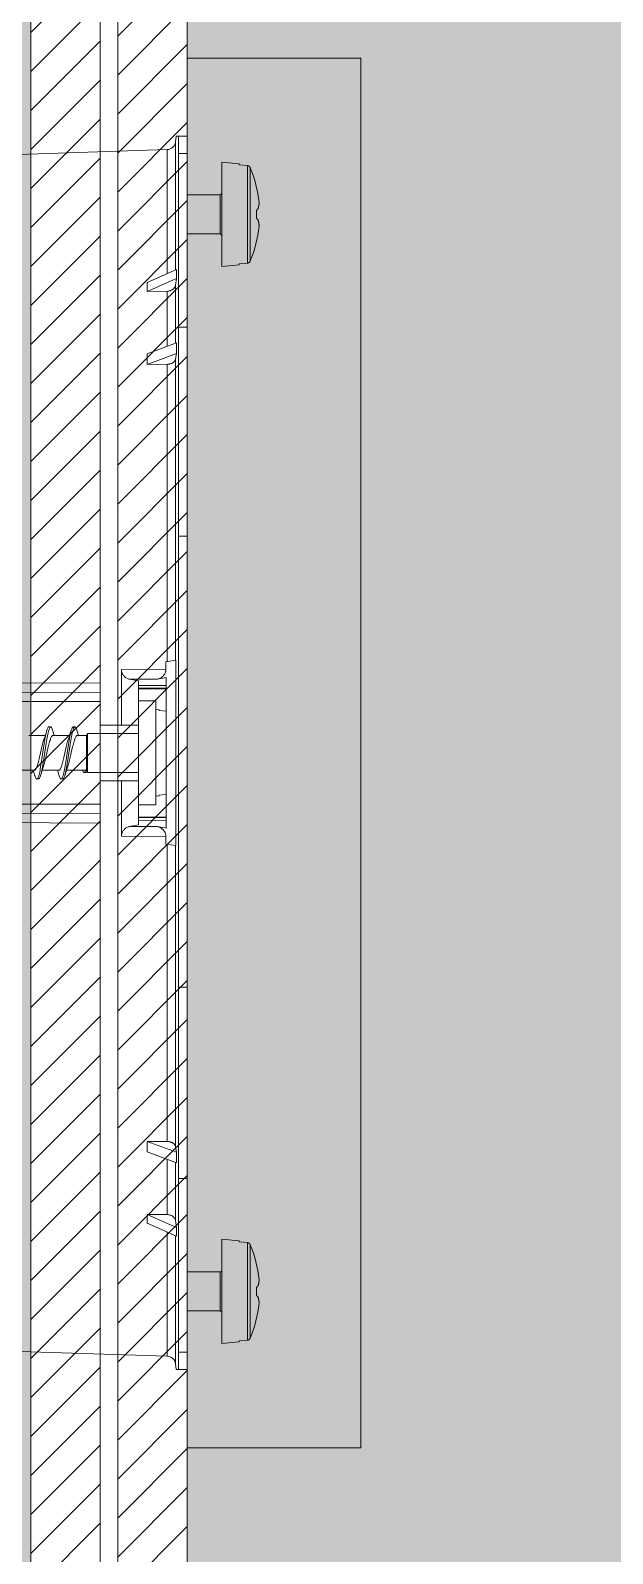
# Model space of a CAD drawing. Header units: millimetres. Extents: x -853320 to 19484, y -510814 to 9708.
# Drawn here: x 4072.8 to 4106.4, y 7627.7 to 7715.4 of the extents above; entities that cross this region are included whole.
import ezdxf

# ---------------------------------------------------------------- set-up
doc = ezdxf.new("R2010")
doc.units = ezdxf.units.MM
doc.layers.add('.', color=8, linetype='Continuous')
for name, color, linetype, lineweight in [('F_ARREDI', 7, 'Continuous', 5), ('F_BETACRYL o CORIAN', 123, 'Continuous', 5), ('F_DIBOND_soffitto_cassone', 7, 'Continuous', 5), ('F_ELETTRICO', 22, 'Continuous', 5), ('F_MINERAL WALL', 6, 'Continuous', 5), ('F_PARETE_nuove', 5, 'Continuous', 5), ('F_TUBOLARE sez.40x40', 7, 'Continuous', 5)]:
    doc.layers.add(name, color=color, linetype=linetype, lineweight=lineweight)

# ---------------------------------------------------------------- blocks, each defined once
blk = doc.blocks.new('MOBILE LAVABO_bagno doppia_pianta_rev.01')
at = {"layer": '.', "lineweight": 5, "transparency": 33554687}
h = blk.add_hatch(color=256, dxfattribs=at)
h.dxf.hatch_style = 1
edge = h.paths.add_edge_path(flags=16)
edge.add_line((18134.638, 24348.66), (18134.638, 24066.66))
edge.add_arc((18143.638, 24066.66), 9, 180, 270)
edge.add_line((18143.638, 24057.66), (18565.638, 24057.66))
edge.add_arc((18565.638, 24066.66), 9, 270, 360)
edge.add_line((18574.638, 24066.66), (18574.638, 24348.66))
edge.add_arc((18565.638, 24348.66), 9, 0, 90)
edge.add_line((18565.638, 24357.66), (18143.638, 24357.66))
edge.add_arc((18143.638, 24348.66), 9, 90, 180)
h.paths.add_polyline_path([(18729.638, 23957.66), (17979.638, 23957.66), (17979.638, 24477.66), (18729.638, 24477.66)])
at = {"layer": 'F_BETACRYL o CORIAN'}
blk.add_lwpolyline([(18729.638, 23957.66), (17979.638, 23957.66), (17979.638, 24477.66), (18729.638, 24477.66)], close=True, dxfattribs=at)
blk = doc.blocks.new('SCATOLA INCASSO_1 P_sezione e pianta')
at = {"layer": 'F_ELETTRICO', "transparency": 33554508}
h = blk.add_hatch(color=5, dxfattribs=at)
h.dxf.hatch_style = 1
h.paths.add_polyline_path([(55422.364, -13644.128), (55432.364, -13644.128), (55432.364, -13724.128), (55422.364, -13724.128)])
at = {"layer": 'F_ELETTRICO'}
for p, q in [((55432.364, -13719.628), (55432.364, -13648.628)), ((55432.995, -13648.628), (55432.364, -13648.628)), ((55432.864, -13719.628), (55432.864, -13648.628)), ((55433.029, -13648.95), (55432.995, -13648.628)), ((55433.029, -13656.324), (55433.029, -13648.95)), ((55429.364, -13650.215), (55430.364, -13650.128)), ((55429.364, -13650.215), (55429.364, -13650.278)), ((55430.364, -13656.128), (55430.364, -13650.128)), ((55432.364, -13649.628), (55432.864, -13649.628)), ((55433.518, -13656.54), (55433.518, -13649.398)), ((55446.896, -13649.83), (55433.518, -13649.398)), ((55428.727, -13655.812), (55428.727, -13650.443)), ((55429.364, -13650.278), (55428.893, -13650.32)), ((55428.893, -13655.936), (55428.893, -13650.32)), ((55430.464, -13652.003), (55430.464, -13654.253)), ((55430.464, -13652.003), (55432.364, -13652.003)), ((55428.222, -13652.473), (55428.22, -13652.5)), ((55428.223, -13652.446), (55428.222, -13652.473)), ((55428.271, -13652.783), (55428.274, -13652.795)), ((55428.274, -13652.795), (55428.283, -13652.807)), ((55428.22, -13653.755), (55428.222, -13653.783)), ((55428.271, -13653.473), (55428.268, -13653.486)), ((55428.271, -13653.473), (55428.274, -13653.46)), ((55428.37, -13653.356), (55428.37, -13652.9)), ((55428.222, -13653.783), (55428.223, -13653.81)), ((55430.464, -13654.253), (55432.364, -13654.253)), ((55428.893, -13655.936), (55429.364, -13655.978)), ((55429.364, -13655.978), (55429.364, -13656.04)), ((55429.364, -13656.04), (55430.364, -13656.128)), ((55432.976, -13656.815), (55432.976, -13656.301)), ((55432.976, -13656.301), (55434.664, -13657.047)), ((55433.029, -13657.205), (55432.976, -13656.815)), ((55432.976, -13656.815), (55434.664, -13657.562)), ((55433.029, -13660.546), (55433.029, -13657.205)), ((55434.664, -13657.562), (55434.664, -13657.047)), ((55434.664, -13657.562), (55433.469, -13657.546)), ((55433.518, -13660.728), (55433.518, -13657.546)), ((55432.364, -13659.628), (55432.864, -13659.628)), ((55432.976, -13661.139), (55432.976, -13660.527)), ((55432.976, -13660.527), (55434.664, -13661.153)), ((55433.029, -13661.467), (55432.976, -13661.139)), ((55432.976, -13661.139), (55434.664, -13661.766)), ((55433.029, -13678.793), (55433.029, -13661.467)), ((55434.664, -13661.153), (55434.664, -13661.766)), ((55434.664, -13661.766), (55433.469, -13661.753)), ((55433.518, -13678.871), (55433.518, -13661.753)), ((55432.864, -13671.645), (55432.364, -13671.645)), ((55433.017, -13689.463), (55433.017, -13678.793)), ((55433.585, -13678.881), (55433.017, -13678.793)), ((55433.585, -13679.318), (55433.585, -13678.881)), ((55433.564, -13688.461), (55433.564, -13679.795)), ((55434.074, -13679.883), (55433.564, -13679.795)), ((55436.147, -13679.326), (55433.585, -13679.318)), ((55435.674, -13679.888), (55434.074, -13679.883)), ((55435.164, -13679.977), (55435.674, -13679.888)), ((55435.164, -13688.279), (55435.164, -13679.977)), ((55436.147, -13679.326), (55436.147, -13682.528)), ((55433.564, -13680.243), (55435.164, -13680.248)), ((55433.564, -13680.412), (55435.164, -13680.407)), ((55435.164, -13680.433), (55433.564, -13680.433)), ((55437.364, -13682.528), (55437.364, -13680.087)), ((55461.486, -13680.195), (55437.364, -13680.087)), ((55461.477, -13680.747), (55437.364, -13680.639)), ((55433.964, -13681.696), (55433.564, -13681.732)), ((55433.964, -13681.645), (55434.164, -13681.628)), ((55433.964, -13681.645), (55433.964, -13681.696)), ((55434.164, -13687.128), (55434.164, -13681.128)), ((55434.164, -13681.128), (55435.164, -13681.128)), ((55462.472, -13681.173), (55437.364, -13681.173)), ((55437.364, -13682.528), (55435.164, -13682.528)), ((55437.364, -13683.003), (55437.364, -13682.528)), ((55438.921, -13682.628), (55438.821, -13682.628)), ((55440.321, -13682.628), (55440.221, -13682.628)), ((55435.164, -13683.003), (55438.092, -13683.003)), ((55438.092, -13685.253), (55438.092, -13683.003)), ((55438.092, -13683.003), (55438.164, -13683.128)), ((55438.164, -13683.128), (55438.164, -13685.115)), ((55438.164, -13683.128), (55438.687, -13683.128)), ((55438.907, -13682.738), (55438.926, -13682.791)), ((55439.132, -13683.128), (55440.087, -13683.128)), ((55440.298, -13682.716), (55440.317, -13682.764)), ((55440.489, -13682.992), (55440.434, -13682.816)), ((55440.532, -13683.128), (55441.487, -13683.128)), ((55438.976, -13683.856), (55439.017, -13684.036)), ((55439.098, -13683.642), (55439.136, -13683.89)), ((55439.136, -13683.89), (55439.212, -13684.401)), ((55439.198, -13683.642), (55439.236, -13683.89)), ((55439.212, -13684.401), (55439.25, -13684.648)), ((55439.236, -13683.89), (55439.312, -13684.401)), ((55439.312, -13684.401), (55439.35, -13684.648)), ((55439.463, -13684.386), (55439.424, -13684.214)), ((55440.457, -13684.214), (55440.495, -13684.384)), ((55440.488, -13683.583), (55440.527, -13683.829)), ((55440.527, -13683.829), (55440.622, -13684.465)), ((55440.588, -13683.583), (55440.627, -13683.829)), ((55440.627, -13683.829), (55440.722, -13684.465)), ((55440.786, -13684.042), (55440.747, -13683.871)), ((55435.164, -13685.253), (55438.092, -13685.253)), ((55437.364, -13685.728), (55437.364, -13685.253)), ((55438.092, -13685.253), (55438.128, -13685.19)), ((55438.124, -13685.196), (55438.141, -13685.22)), ((55438.141, -13685.22), (55438.158, -13685.238)), ((55438.158, -13685.238), (55438.174, -13685.25)), ((55438.185, -13685.115), (55438.164, -13685.115)), ((55438.174, -13685.25), (55438.192, -13685.254)), ((55438.185, -13685.115), (55438.201, -13685.151)), ((55438.192, -13685.254), (55438.292, -13685.254)), ((55438.238, -13685.128), (55439.31, -13685.128)), ((55439.356, -13685.27), (55439.409, -13685.44)), ((55439.755, -13685.128), (55440.71, -13685.128)), ((55440.622, -13684.465), (55440.66, -13684.709)), ((55440.722, -13684.465), (55440.76, -13684.709)), ((55440.756, -13685.27), (55440.812, -13685.452)), ((55441.155, -13685.128), (55442.11, -13685.128)), ((55437.364, -13685.728), (55435.164, -13685.728)), ((55436.147, -13685.728), (55436.147, -13688.93)), ((55437.364, -13688.169), (55437.364, -13685.728)), ((55439.521, -13685.628), (55439.621, -13685.628)), ((55439.522, -13685.48), (55439.541, -13685.531)), ((55440.912, -13685.452), (55440.931, -13685.507)), ((55440.921, -13685.628), (55441.021, -13685.628)), ((55433.564, -13686.524), (55433.964, -13686.559)), ((55433.964, -13686.559), (55433.964, -13686.61)), ((55433.964, -13686.61), (55434.164, -13686.628)), ((55468.094, -13687.082), (55437.364, -13687.082)), ((55435.164, -13687.822), (55433.564, -13687.822)), ((55433.564, -13687.844), (55435.164, -13687.849)), ((55434.164, -13687.128), (55435.164, -13687.128)), ((55437.364, -13687.617), (55468.094, -13687.489)), ((55433.564, -13688.012), (55435.164, -13688.008)), ((55433.564, -13688.461), (55434.074, -13688.372)), ((55434.074, -13688.372), (55435.674, -13688.367)), ((55435.674, -13688.367), (55435.164, -13688.279)), ((55437.364, -13688.169), (55468.094, -13688.041)), ((55433.585, -13689.374), (55433.017, -13689.463)), ((55433.029, -13706.789), (55433.029, -13689.463)), ((55433.518, -13706.503), (55433.518, -13689.385)), ((55433.585, -13688.937), (55436.147, -13688.93)), ((55433.585, -13689.374), (55433.585, -13688.937)), ((55432.864, -13697.61), (55432.364, -13697.61)), ((55432.976, -13707.116), (55434.664, -13706.49)), ((55432.976, -13707.116), (55433.029, -13706.789)), ((55432.976, -13707.729), (55434.664, -13707.102)), ((55432.976, -13707.729), (55432.976, -13707.116)), ((55434.664, -13706.49), (55433.469, -13706.503)), ((55434.664, -13707.102), (55434.664, -13706.49)), ((55433.029, -13711.05), (55433.029, -13707.709)), ((55433.518, -13710.71), (55433.518, -13707.528)), ((55432.364, -13708.628), (55432.864, -13708.628)), ((55432.976, -13711.441), (55434.664, -13710.694)), ((55434.664, -13710.694), (55433.469, -13710.71)), ((55434.664, -13710.694), (55434.664, -13711.208)), ((55432.976, -13711.441), (55433.029, -13711.05)), ((55432.976, -13711.955), (55434.664, -13711.208)), ((55432.976, -13711.955), (55432.976, -13711.441)), ((55428.727, -13717.812), (55428.727, -13712.443)), ((55429.364, -13712.278), (55428.893, -13712.32)), ((55428.893, -13717.936), (55428.893, -13712.32)), ((55429.364, -13712.215), (55430.364, -13712.128)), ((55429.364, -13712.215), (55429.364, -13712.278)), ((55430.364, -13718.128), (55430.364, -13712.128)), ((55433.029, -13719.305), (55433.029, -13711.931)), ((55433.518, -13718.858), (55433.518, -13711.715)), ((55430.464, -13714.003), (55432.364, -13714.003)), ((55430.464, -13714.003), (55430.464, -13716.253)), ((55428.222, -13714.473), (55428.22, -13714.5)), ((55428.223, -13714.446), (55428.222, -13714.473)), ((55428.271, -13714.783), (55428.274, -13714.795)), ((55428.274, -13714.795), (55428.283, -13714.807)), ((55428.37, -13715.356), (55428.37, -13714.9)), ((55428.22, -13715.755), (55428.222, -13715.783)), ((55428.222, -13715.783), (55428.223, -13715.81)), ((55428.271, -13715.473), (55428.268, -13715.486)), ((55428.271, -13715.473), (55428.274, -13715.46)), ((55430.464, -13716.253), (55432.364, -13716.253)), ((55428.893, -13717.936), (55429.364, -13717.978)), ((55429.364, -13717.978), (55429.364, -13718.04)), ((55429.364, -13718.04), (55430.364, -13718.128)), ((55432.364, -13718.628), (55432.864, -13718.628)), ((55446.896, -13718.426), (55433.518, -13718.858)), ((55433.029, -13719.305), (55432.995, -13719.628)), ((55432.995, -13719.628), (55432.364, -13719.628))]:
    blk.add_line(p, q, dxfattribs=at)
at = {"layer": 'F_ELETTRICO', "color": 5}
blk.add_lwpolyline([(55422.364, -13644.128), (55432.364, -13644.128), (55432.364, -13724.128), (55422.364, -13724.128)], close=True, dxfattribs=at)
at = {"layer": 'F_ELETTRICO'}
for points in [[(55428.893, -13650.32), (55428.881, -13650.321), (55428.869, -13650.323), (55428.858, -13650.326), (55428.846, -13650.33), (55428.835, -13650.334), (55428.824, -13650.339), (55428.813, -13650.345), (55428.803, -13650.351), (55428.793, -13650.358), (55428.784, -13650.366), (55428.775, -13650.374), (55428.766, -13650.382), (55428.758, -13650.392), (55428.751, -13650.401), (55428.744, -13650.411), (55428.738, -13650.421), (55428.732, -13650.432), (55428.727, -13650.443)], [(55428.22, -13652.5), (55428.222, -13652.516), (55428.223, -13652.532), (55428.225, -13652.547), (55428.227, -13652.561), (55428.229, -13652.575), (55428.231, -13652.588), (55428.233, -13652.602), (55428.235, -13652.614), (55428.237, -13652.627), (55428.239, -13652.64), (55428.242, -13652.653), (55428.244, -13652.666), (55428.247, -13652.679), (55428.249, -13652.691), (55428.252, -13652.704), (55428.255, -13652.717), (55428.258, -13652.73), (55428.261, -13652.744), (55428.264, -13652.757), (55428.268, -13652.77), (55428.271, -13652.783)], [(55428.283, -13652.807), (55428.292, -13652.818), (55428.302, -13652.83), (55428.312, -13652.841), (55428.323, -13652.853), (55428.334, -13652.865), (55428.346, -13652.876), (55428.358, -13652.888), (55428.37, -13652.9)], [(55428.268, -13653.486), (55428.264, -13653.499), (55428.261, -13653.512), (55428.258, -13653.525), (55428.255, -13653.538), (55428.252, -13653.551), (55428.249, -13653.564), (55428.247, -13653.577), (55428.244, -13653.59), (55428.242, -13653.602), (55428.239, -13653.615), (55428.237, -13653.628), (55428.235, -13653.641), (55428.233, -13653.654), (55428.231, -13653.667), (55428.229, -13653.681), (55428.227, -13653.694), (55428.225, -13653.709), (55428.223, -13653.724), (55428.222, -13653.739), (55428.22, -13653.755)], [(55428.37, -13653.356), (55428.358, -13653.368), (55428.346, -13653.379), (55428.334, -13653.391), (55428.323, -13653.402), (55428.312, -13653.414), (55428.302, -13653.426), (55428.292, -13653.437), (55428.283, -13653.449), (55428.274, -13653.46)], [(55428.727, -13655.812), (55428.732, -13655.823), (55428.738, -13655.834), (55428.744, -13655.845), (55428.751, -13655.855), (55428.758, -13655.864), (55428.766, -13655.873), (55428.775, -13655.882), (55428.784, -13655.89), (55428.793, -13655.898), (55428.803, -13655.904), (55428.814, -13655.911), (55428.824, -13655.916), (55428.835, -13655.921), (55428.846, -13655.926), (55428.858, -13655.929), (55428.87, -13655.932), (55428.881, -13655.934), (55428.893, -13655.936)], [(55433.029, -13657.205), (55433.034, -13657.23), (55433.04, -13657.254), (55433.048, -13657.277), (55433.059, -13657.301), (55433.071, -13657.324), (55433.085, -13657.346), (55433.101, -13657.367), (55433.119, -13657.388), (55433.139, -13657.407), (55433.16, -13657.426), (55433.183, -13657.443), (55433.207, -13657.46), (55433.232, -13657.475), (55433.259, -13657.489), (55433.286, -13657.501), (55433.315, -13657.512), (55433.345, -13657.522), (55433.375, -13657.53), (55433.406, -13657.537), (55433.437, -13657.542), (55433.469, -13657.546)], [(55433.029, -13661.467), (55433.034, -13661.487), (55433.04, -13661.508), (55433.048, -13661.527), (55433.059, -13661.547), (55433.071, -13661.566), (55433.085, -13661.585), (55433.101, -13661.603), (55433.119, -13661.62), (55433.139, -13661.636), (55433.16, -13661.652), (55433.183, -13661.667), (55433.207, -13661.68), (55433.232, -13661.693), (55433.259, -13661.705), (55433.286, -13661.715), (55433.315, -13661.725), (55433.345, -13661.733), (55433.375, -13661.74), (55433.406, -13661.745), (55433.437, -13661.749), (55433.469, -13661.753)], [(55434.074, -13679.883), (55434.03, -13679.873), (55433.987, -13679.86), (55433.946, -13679.845), (55433.908, -13679.827), (55433.871, -13679.806), (55433.837, -13679.783), (55433.805, -13679.759), (55433.775, -13679.733), (55433.747, -13679.705), (55433.721, -13679.676), (55433.697, -13679.646), (55433.676, -13679.615), (55433.656, -13679.583), (55433.639, -13679.55), (55433.625, -13679.516), (55433.612, -13679.483), (55433.602, -13679.449), (55433.595, -13679.416), (55433.589, -13679.383), (55433.586, -13679.351), (55433.585, -13679.318)], [(55436.147, -13679.326), (55436.146, -13679.357), (55436.143, -13679.389), (55436.138, -13679.421), (55436.131, -13679.455), (55436.121, -13679.489), (55436.109, -13679.522), (55436.095, -13679.556), (55436.078, -13679.59), (55436.059, -13679.622), (55436.038, -13679.653), (55436.015, -13679.683), (55435.99, -13679.712), (55435.963, -13679.74), (55435.934, -13679.766), (55435.903, -13679.79), (55435.869, -13679.813), (55435.833, -13679.834), (55435.796, -13679.852), (55435.757, -13679.867), (55435.716, -13679.879), (55435.674, -13679.888)], [(55438.709, -13682.816), (55438.717, -13682.79), (55438.736, -13682.737), (55438.755, -13682.694), (55438.774, -13682.662), (55438.793, -13682.64), (55438.812, -13682.629), (55438.821, -13682.628)], [(55438.821, -13682.628), (55438.831, -13682.629), (55438.85, -13682.64), (55438.869, -13682.662), (55438.888, -13682.695), (55438.907, -13682.738)], [(55438.921, -13682.628), (55438.931, -13682.629), (55438.95, -13682.64), (55438.969, -13682.662), (55438.988, -13682.695), (55439.007, -13682.738), (55439.026, -13682.791), (55439.034, -13682.816)], [(55440.109, -13682.816), (55440.127, -13682.762), (55440.146, -13682.714), (55440.165, -13682.676), (55440.184, -13682.649), (55440.203, -13682.633), (55440.221, -13682.628)], [(55440.221, -13682.628), (55440.241, -13682.634), (55440.26, -13682.65), (55440.279, -13682.678), (55440.298, -13682.716)], [(55440.321, -13682.628), (55440.341, -13682.634), (55440.36, -13682.65), (55440.379, -13682.678), (55440.398, -13682.716), (55440.417, -13682.764), (55440.434, -13682.816)], [(55438.709, -13682.816), (55438.656, -13682.985), (55438.63, -13683.066), (55438.61, -13683.128)], [(55438.687, -13683.128), (55438.69, -13683.128), (55438.71, -13683.133), (55438.731, -13683.147), (55438.751, -13683.168), (55438.771, -13683.198), (55438.792, -13683.236), (55438.812, -13683.281), (55438.833, -13683.334), (55438.853, -13683.393), (55438.874, -13683.458), (55438.894, -13683.529), (55438.915, -13683.605), (55438.935, -13683.685), (55438.956, -13683.769), (55438.976, -13683.856)], [(55438.926, -13682.791), (55438.945, -13682.854), (55438.964, -13682.927)], [(55438.964, -13682.927), (55438.983, -13683.008), (55439.003, -13683.097)], [(55439.003, -13683.097), (55439.022, -13683.194), (55439.041, -13683.298), (55439.06, -13683.407), (55439.079, -13683.522), (55439.098, -13683.642)], [(55439.09, -13682.995), (55439.037, -13682.826), (55439.034, -13682.816)], [(55439.034, -13682.816), (55439.045, -13682.854), (55439.064, -13682.927), (55439.083, -13683.008), (55439.103, -13683.097)], [(55439.21, -13683.359), (55439.19, -13683.303), (55439.165, -13683.228), (55439.14, -13683.153), (55439.115, -13683.076), (55439.09, -13682.995)], [(55439.103, -13683.097), (55439.122, -13683.194), (55439.141, -13683.298), (55439.16, -13683.407), (55439.179, -13683.522), (55439.198, -13683.642)], [(55439.347, -13683.869), (55439.327, -13683.784), (55439.307, -13683.701), (55439.287, -13683.621), (55439.267, -13683.546), (55439.247, -13683.475), (55439.227, -13683.41), (55439.21, -13683.359)], [(55440.109, -13682.816), (55440.056, -13682.985), (55440.03, -13683.066), (55440.01, -13683.128)], [(55440.087, -13683.128), (55440.108, -13683.132), (55440.127, -13683.143), (55440.146, -13683.162), (55440.165, -13683.188), (55440.184, -13683.221), (55440.203, -13683.26), (55440.222, -13683.305), (55440.241, -13683.357), (55440.26, -13683.414), (55440.28, -13683.478), (55440.299, -13683.547), (55440.319, -13683.621), (55440.339, -13683.7), (55440.359, -13683.783), (55440.379, -13683.868)], [(55440.317, -13682.764), (55440.336, -13682.822), (55440.355, -13682.89), (55440.374, -13682.967), (55440.393, -13683.053), (55440.412, -13683.146)], [(55440.412, -13683.146), (55440.431, -13683.246), (55440.45, -13683.353), (55440.469, -13683.466), (55440.488, -13683.583)], [(55440.434, -13682.816), (55440.436, -13682.822), (55440.455, -13682.89), (55440.474, -13682.967), (55440.493, -13683.053), (55440.512, -13683.146)], [(55440.61, -13683.359), (55440.591, -13683.303), (55440.565, -13683.229), (55440.54, -13683.152), (55440.515, -13683.073), (55440.489, -13682.992)], [(55440.512, -13683.146), (55440.531, -13683.246), (55440.55, -13683.353), (55440.569, -13683.466), (55440.588, -13683.583)], [(55440.747, -13683.871), (55440.728, -13683.787), (55440.708, -13683.705), (55440.688, -13683.626), (55440.668, -13683.551), (55440.648, -13683.48), (55440.628, -13683.414), (55440.61, -13683.359)], [(55439.017, -13684.036), (55439.057, -13684.214), (55439.095, -13684.384)], [(55439.095, -13684.384), (55439.115, -13684.468), (55439.134, -13684.549), (55439.154, -13684.627), (55439.174, -13684.702), (55439.194, -13684.773), (55439.213, -13684.838), (55439.233, -13684.897)], [(55439.424, -13684.214), (55439.386, -13684.042), (55439.347, -13683.869)], [(55439.755, -13685.128), (55439.737, -13685.124), (55439.718, -13685.114), (55439.698, -13685.095), (55439.679, -13685.07), (55439.66, -13685.038), (55439.641, -13685), (55439.622, -13684.954), (55439.603, -13684.903), (55439.583, -13684.844), (55439.563, -13684.78), (55439.543, -13684.709), (55439.523, -13684.633), (55439.503, -13684.554), (55439.483, -13684.471), (55439.463, -13684.386)], [(55440.379, -13683.868), (55440.418, -13684.041), (55440.457, -13684.214)], [(55440.495, -13684.384), (55440.514, -13684.467), (55440.534, -13684.547), (55440.553, -13684.624), (55440.572, -13684.697), (55440.592, -13684.767), (55440.611, -13684.831), (55440.631, -13684.89)], [(55440.863, -13684.383), (55440.824, -13684.214), (55440.786, -13684.042)], [(55441.155, -13685.128), (55441.153, -13685.128), (55441.133, -13685.123), (55441.113, -13685.11), (55441.093, -13685.089), (55441.074, -13685.061), (55441.055, -13685.027), (55441.035, -13684.987), (55441.016, -13684.939), (55440.997, -13684.886), (55440.978, -13684.827), (55440.959, -13684.763), (55440.94, -13684.694), (55440.92, -13684.622), (55440.901, -13684.545), (55440.882, -13684.465), (55440.863, -13684.383)], [(55438.164, -13685.115), (55438.157, -13685.13), (55438.151, -13685.145), (55438.144, -13685.159), (55438.138, -13685.172), (55438.131, -13685.184), (55438.128, -13685.19)], [(55438.238, -13685.128), (55438.214, -13685.125), (55438.185, -13685.115)], [(55438.201, -13685.151), (55438.217, -13685.183), (55438.233, -13685.21), (55438.249, -13685.23), (55438.265, -13685.245), (55438.281, -13685.252), (55438.292, -13685.254)], [(55438.292, -13685.254), (55438.297, -13685.253), (55438.313, -13685.247), (55438.329, -13685.233), (55438.346, -13685.212), (55438.362, -13685.183), (55438.378, -13685.146), (55438.385, -13685.126)], [(55439.233, -13684.897), (55439.254, -13684.96), (55439.279, -13685.034), (55439.305, -13685.111), (55439.33, -13685.189), (55439.356, -13685.27)], [(55439.25, -13684.648), (55439.269, -13684.766), (55439.288, -13684.879), (55439.307, -13684.988), (55439.326, -13685.089)], [(55439.326, -13685.089), (55439.345, -13685.184), (55439.364, -13685.271), (55439.384, -13685.35), (55439.403, -13685.42), (55439.409, -13685.44)], [(55439.35, -13684.648), (55439.369, -13684.766), (55439.388, -13684.879), (55439.407, -13684.988), (55439.426, -13685.089)], [(55439.426, -13685.089), (55439.445, -13685.184), (55439.464, -13685.271), (55439.484, -13685.35), (55439.503, -13685.42), (55439.522, -13685.48)], [(55439.731, -13685.449), (55439.789, -13685.263), (55439.815, -13685.182), (55439.832, -13685.128)], [(55440.631, -13684.89), (55440.654, -13684.96), (55440.679, -13685.034), (55440.705, -13685.111), (55440.73, -13685.189), (55440.756, -13685.27)], [(55440.66, -13684.709), (55440.679, -13684.825), (55440.698, -13684.936), (55440.717, -13685.041), (55440.736, -13685.139)], [(55440.736, -13685.139), (55440.755, -13685.23), (55440.774, -13685.313), (55440.793, -13685.387), (55440.809, -13685.44)], [(55440.76, -13684.709), (55440.779, -13684.825), (55440.798, -13684.936), (55440.817, -13685.041), (55440.836, -13685.139)], [(55440.836, -13685.139), (55440.855, -13685.23), (55440.874, -13685.313), (55440.893, -13685.387), (55440.912, -13685.452)], [(55441.134, -13685.44), (55441.189, -13685.263), (55441.215, -13685.182), (55441.232, -13685.128)], [(55439.409, -13685.44), (55439.422, -13685.48), (55439.441, -13685.531), (55439.46, -13685.571), (55439.479, -13685.601), (55439.498, -13685.619), (55439.517, -13685.627), (55439.521, -13685.628)], [(55439.541, -13685.531), (55439.56, -13685.571), (55439.579, -13685.601), (55439.598, -13685.619), (55439.617, -13685.627), (55439.621, -13685.628)], [(55439.621, -13685.628), (55439.636, -13685.625), (55439.655, -13685.611), (55439.674, -13685.586), (55439.693, -13685.551), (55439.712, -13685.505), (55439.731, -13685.449)], [(55440.812, -13685.452), (55440.831, -13685.507), (55440.85, -13685.553), (55440.869, -13685.587), (55440.889, -13685.612), (55440.908, -13685.625), (55440.921, -13685.628)], [(55440.931, -13685.507), (55440.95, -13685.553), (55440.969, -13685.587), (55440.989, -13685.612), (55441.008, -13685.625), (55441.021, -13685.628)], [(55441.021, -13685.628), (55441.027, -13685.627), (55441.046, -13685.619), (55441.065, -13685.599), (55441.084, -13685.569), (55441.103, -13685.528), (55441.122, -13685.477), (55441.134, -13685.44)], [(55433.585, -13688.937), (55433.586, -13688.905), (55433.589, -13688.872), (55433.595, -13688.839), (55433.602, -13688.806), (55433.612, -13688.773), (55433.625, -13688.739), (55433.639, -13688.706), (55433.656, -13688.673), (55433.676, -13688.641), (55433.697, -13688.61), (55433.721, -13688.579), (55433.747, -13688.55), (55433.775, -13688.523), (55433.805, -13688.497), (55433.837, -13688.472), (55433.871, -13688.45), (55433.908, -13688.429), (55433.946, -13688.41), (55433.987, -13688.395), (55434.03, -13688.382), (55434.074, -13688.372)], [(55435.674, -13688.367), (55435.716, -13688.377), (55435.757, -13688.389), (55435.796, -13688.404), (55435.833, -13688.422), (55435.869, -13688.443), (55435.903, -13688.465), (55435.934, -13688.49), (55435.963, -13688.516), (55435.99, -13688.543), (55436.015, -13688.572), (55436.038, -13688.602), (55436.059, -13688.633), (55436.078, -13688.666), (55436.095, -13688.7), (55436.109, -13688.733), (55436.121, -13688.767), (55436.131, -13688.801), (55436.138, -13688.834), (55436.143, -13688.867), (55436.146, -13688.898), (55436.147, -13688.93)], [(55433.469, -13706.503), (55433.437, -13706.506), (55433.406, -13706.51), (55433.375, -13706.516), (55433.345, -13706.523), (55433.315, -13706.531), (55433.286, -13706.54), (55433.259, -13706.551), (55433.232, -13706.563), (55433.207, -13706.575), (55433.183, -13706.589), (55433.16, -13706.604), (55433.139, -13706.619), (55433.119, -13706.636), (55433.101, -13706.653), (55433.085, -13706.671), (55433.071, -13706.689), (55433.059, -13706.709), (55433.048, -13706.728), (55433.04, -13706.748), (55433.034, -13706.768), (55433.029, -13706.789)], [(55433.469, -13710.71), (55433.437, -13710.714), (55433.406, -13710.719), (55433.375, -13710.725), (55433.345, -13710.734), (55433.315, -13710.743), (55433.286, -13710.754), (55433.259, -13710.767), (55433.232, -13710.781), (55433.207, -13710.796), (55433.183, -13710.812), (55433.16, -13710.83), (55433.139, -13710.848), (55433.119, -13710.868), (55433.101, -13710.889), (55433.085, -13710.91), (55433.071, -13710.932), (55433.059, -13710.955), (55433.048, -13710.978), (55433.04, -13711.002), (55433.034, -13711.026), (55433.029, -13711.05)], [(55428.893, -13712.32), (55428.881, -13712.321), (55428.869, -13712.323), (55428.858, -13712.326), (55428.846, -13712.33), (55428.835, -13712.334), (55428.824, -13712.339), (55428.813, -13712.345), (55428.803, -13712.351), (55428.793, -13712.358), (55428.784, -13712.366), (55428.775, -13712.374), (55428.766, -13712.382), (55428.758, -13712.392), (55428.751, -13712.401), (55428.744, -13712.411), (55428.738, -13712.421), (55428.732, -13712.432), (55428.727, -13712.443)], [(55428.22, -13714.5), (55428.222, -13714.516), (55428.223, -13714.532), (55428.225, -13714.547), (55428.227, -13714.561), (55428.229, -13714.575), (55428.231, -13714.588), (55428.233, -13714.602), (55428.235, -13714.614), (55428.237, -13714.627), (55428.239, -13714.64), (55428.242, -13714.653), (55428.244, -13714.666), (55428.247, -13714.679), (55428.249, -13714.691), (55428.252, -13714.704), (55428.255, -13714.717), (55428.258, -13714.73), (55428.261, -13714.744), (55428.264, -13714.757), (55428.268, -13714.77), (55428.271, -13714.783)], [(55428.283, -13714.807), (55428.292, -13714.818), (55428.302, -13714.83), (55428.312, -13714.841), (55428.323, -13714.853), (55428.334, -13714.865), (55428.346, -13714.876), (55428.358, -13714.888), (55428.37, -13714.9)], [(55428.268, -13715.486), (55428.264, -13715.499), (55428.261, -13715.512), (55428.258, -13715.525), (55428.255, -13715.538), (55428.252, -13715.551), (55428.249, -13715.564), (55428.247, -13715.577), (55428.244, -13715.59), (55428.242, -13715.602), (55428.239, -13715.615), (55428.237, -13715.628), (55428.235, -13715.641), (55428.233, -13715.654), (55428.231, -13715.667), (55428.229, -13715.681), (55428.227, -13715.694), (55428.225, -13715.709), (55428.223, -13715.724), (55428.222, -13715.739), (55428.22, -13715.755)], [(55428.37, -13715.356), (55428.358, -13715.368), (55428.346, -13715.379), (55428.334, -13715.391), (55428.323, -13715.402), (55428.312, -13715.414), (55428.302, -13715.426), (55428.292, -13715.437), (55428.283, -13715.449), (55428.274, -13715.46)], [(55428.727, -13717.812), (55428.732, -13717.823), (55428.738, -13717.834), (55428.744, -13717.845), (55428.751, -13717.855), (55428.758, -13717.864), (55428.766, -13717.873), (55428.775, -13717.882), (55428.784, -13717.89), (55428.793, -13717.898), (55428.803, -13717.904), (55428.814, -13717.911), (55428.824, -13717.916), (55428.835, -13717.921), (55428.846, -13717.926), (55428.858, -13717.929), (55428.87, -13717.932), (55428.881, -13717.934), (55428.893, -13717.936)]]:
    blk.add_lwpolyline(points, dxfattribs=at)
for centre, radius, start, end in [((55433.526, -13648.898), 0.5, 186, 269), ((55435.164, -13653.128), 6.974, 157.36168, 174.38909), ((55430.464, -13651.903), 0.1, 180.0001, 270), ((55435.164, -13653.128), 6.974, 185.6109, 202.63832), ((55430.464, -13654.353), 0.1, 90, 179.9999), ((55435.164, -13715.128), 6.974, 157.36168, 174.38909), ((55430.464, -13713.903), 0.1, 180.0001, 270), ((55435.164, -13715.128), 6.974, 185.6109, 202.63832), ((55430.464, -13716.353), 0.1, 90, 179.9999), ((55433.526, -13719.358), 0.5, 91, 174)]:
    blk.add_arc(centre, radius, start, end, dxfattribs=at)
blk = doc.blocks.new('BAGNO_camera doppia_rev.01_pianta')
at = {"layer": 'F_DIBOND_soffitto_cassone'}
h = blk.add_hatch(dxfattribs=at)
h.set_pattern_fill('ANSI31', color=1, scale=0.5)
h.set_pattern_definition([(45, (-13258.481, -665), (-1.122532015, 1.122532015), [])])
h.paths.add_polyline_path([(17974.638, 22995.66), (17970.638, 22995.66), (17970.638, 22475.66), (17974.638, 22475.66)])
at = {"layer": 'F_MINERAL WALL'}
h = blk.add_hatch(dxfattribs=at)
h.set_pattern_fill('ANSI31', color=256, scale=0.5)
h.set_pattern_definition([(45, (0, -20), (-1.122532015, 1.122532015), [])])
h.paths.add_polyline_path([(17979.638, 22995.66), (17975.638, 22995.66), (17975.638, 22475.66), (17979.638, 22475.66)])
at = {"layer": 'F_TUBOLARE sez.40x40', "true_color": 0x636466}
h = blk.add_hatch(color=251, dxfattribs=at)
h.dxf.hatch_style = 1
h.paths.add_polyline_path([(17970.638, 22475.66), (17930.638, 22475.66), (17930.638, 22995.66), (17970.638, 22995.66)])
h.paths.add_polyline_path([(17969.138, 22475.66), (17932.138, 22475.66), (17932.138, 22995.66), (17969.138, 22995.66)], flags=17)
at = {"layer": 'F_DIBOND_soffitto_cassone', "color": 1}
blk.add_lwpolyline([(17974.638, 22995.66), (17970.638, 22995.66), (17970.638, 22475.66), (17974.638, 22475.66)], close=True, dxfattribs=at)
at = {"layer": 'F_MINERAL WALL'}
blk.add_lwpolyline([(17979.638, 22995.66), (17975.638, 22995.66), (17975.638, 22475.66), (17979.638, 22475.66)], close=True, dxfattribs=at)
at = {"layer": 'F_TUBOLARE sez.40x40'}
blk.add_lwpolyline([(17970.638, 22475.66), (17930.638, 22475.66), (17930.638, 22995.66), (17970.638, 22995.66)], close=True, dxfattribs=at)
at = {"layer": 'F_DIBOND_soffitto_cassone', "color": 1, "xscale": -1}
blk.add_blockref('SCATOLA INCASSO_1 P_sezione e pianta', (73412.001, 36469.788), dxfattribs=at)

msp = doc.modelspace()

# ---------------------------------------------------------------- block references
at = {"layer": 'F_ARREDI'}
msp.add_blockref('MOBILE LAVABO_bagno doppia_pianta_rev.01', (-13897.772, -16598.845), dxfattribs=at)
at = {"layer": 'F_PARETE_nuove'}
msp.add_blockref('BAGNO_camera doppia_rev.01_pianta', (-13897.772, -15111.845), dxfattribs=at)

doc.saveas('drawing.dxf')
